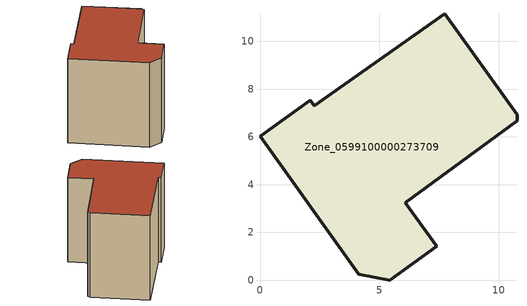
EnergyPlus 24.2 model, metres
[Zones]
Zone_0599100000273709
 floor ground (C_G): 10.76,6.93 10.76,6.67 6.09,3.25 7.41,1.41 5.44,0 4.13,0.24 0,6.02 2.11,7.53 2.28,7.3 7.73,11.15 z0
 wall outside (C_F): 0,6.02 4.13,0.24 5.44,0 7.41,1.41 6.09,3.25 10.76,6.67 10.76,6.93 7.73,11.15 2.28,7.3 2.11,7.53 0,6.02 z0:8.37
 roof outside (C_R): 7.73,11.15 2.28,7.3 2.11,7.53 0,6.02 4.13,0.24 5.44,0 7.41,1.41 6.09,3.25 10.76,6.67 10.76,6.93 z8.37
[BUILDING]
Pand.0599100000273709: North Axis=0; Terrain=City; Loads Convergence Tolerance Value=0.04; Temperature Convergence Tolerance Value=0.4; Solar Distribution=FullExterior; Maximum Number of Warmup Days=25; Minimum Number of Warmup Days=1
[Site:Location]
Rotterdam.The.Hague.AP_ZH_NLD Design_Conditions: Latitude=51.96; Longitude=4.45; Time Zone=1; Elevation=-4.5
[SITE:GROUNDTEMPERATURE:BUILDINGSURFACE]
18, 18, 18, 18, 18, 18, 18, 18, 18, 18, 18, 18
[MATERIAL] Thermal Absorptance=0.9; Solar Absorptance=0.7; Visible Absorptance=0.7
Name | Roughness | Thickness | Conductivity | Density | Specific Heat
G.TC.1975-1991 | MediumSmooth | 0.15 | 0.288461 | 540 | 1210
F.TC.1975-1991 | Rough | 0.3 | 0.230769 | 1920 | 840
R.TC.1975-1991 | MediumRough | 0.2 | 0.153846 | 1500 | 1000
[CONSTRUCTION]
C_G: G.TC.1975-1991
C_F: F.TC.1975-1991
C_R: R.TC.1975-1991
[ZONE]
Zone_0599100000273709: Type=1; Multiplier=1; Ceiling Height=Autocalculate; Volume=Autocalculate; Floor Area=autocalculate; Part of Total Floor Area=Yes
[ZONEINFILTRATION:DESIGNFLOWRATE]
Infil_Zone_0599100000273709: Zone or ZoneList or Space or SpaceList=Zone_0599100000273709; Schedule=AlwaysOn; Design Flow Rate Calculation Method=Flow/Area; Flow Rate per Floor Area=0.003; Constant Term Coefficient=1; Temperature Term Coefficient=0; Velocity Term Coefficient=0; Velocity Squared Term Coefficient=0
[HVACTEMPLATE:ZONE:IDEALLOADSAIRSYSTEM]
Zone_0599100000273709: Maximum Heating Supply Air Temperature=50; Minimum Cooling Supply Air Temperature=13; Maximum Heating Supply Air Humidity Ratio=0.0156; Minimum Cooling Supply Air Humidity Ratio=0.0077; Heating Limit=NoLimit; Cooling Limit=NoLimit; Dehumidification Control Type=ConstantSensibleHeatRatio; Cooling Sensible Heat Ratio=0.7; Dehumidification Setpoint=60; Humidification Control Type=None; Humidification Setpoint=30; Outdoor Air Method=None; Outdoor Air Flow Rate per Person=0.00944; Outdoor Air Flow Rate per Zone Floor Area=0; Outdoor Air Flow Rate per Zone=0; Demand Controlled Ventilation Type=None; Outdoor Air Economizer Type=NoEconomizer; Heat Recovery Type=None; Sensible Heat Recovery Effectiveness=0.7; Latent Heat Recovery Effectiveness=0.65
[ZONECONTROL:THERMOSTAT]
ThermostatControl_Zone_0599100000273709: Zone or ZoneList=Zone_0599100000273709; Control Type Schedule=DualSetpointControlType; Control 1=Thermostat_Zone_0599100000273709; Temperature Difference Between Cutout And Setpoint=0
[THERMOSTATSETPOINT:DUALSETPOINT]
Thermostat_Zone_0599100000273709: Heating Setpoint Temperature Schedule=HeatingSetpoint_Zone_0599100000273709; Cooling Setpoint Temperature Schedule=CoolingSetpoint_Zone_0599100000273709
[SCHEDULE:COMPACT]
HeatingSetpoint_Zone_0599100000273709: Through: 12/31, For: AllDays, Until: 24:00, 21
CoolingSetpoint_Zone_0599100000273709: Through: 12/31, For: AllDays, Until: 24:00, 24
DualSetpointControlType: Through: 12/31, For: AllDays, Until: 24:00, 4
AlwaysOn: Through: 12/31, For: AllDays, Until: 24:00, 1
